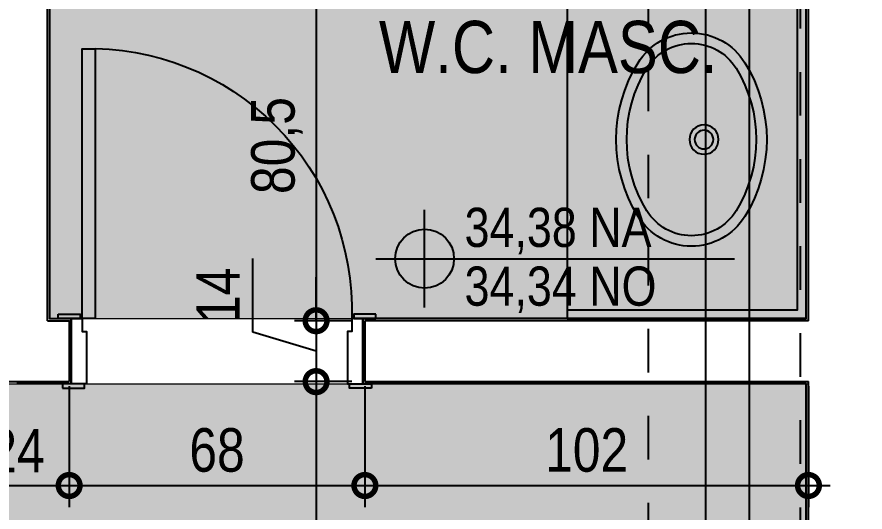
# Model space of a CAD drawing. Header units: metres. Extents: x -41 to 570, y -54 to 184.
# Drawn here: x 6.838 to 8.789, y -6.381 to -5.243 of the extents above; entities that cross this region are included whole.
import ezdxf
from ezdxf.enums import TextEntityAlignment as Align

# ---------------------------------------------------------------- set-up
doc = ezdxf.new("R2010")
doc.units = ezdxf.units.M
for name, pattern in [('DASHEDX2', [1.5, 1, -0.5]), ('PUC$0$DASHEDX2', [1.5, 1, -0.5]), ('PUC$0$HIDDEN2', [0.1875, 0.125, -0.0625])]:
    doc.linetypes.add(name, pattern=pattern)
for name, color, linetype in [('1', 232, 'DASHEDX2'), ('ARQ-DIM', 2, 'Continuous'), ('ARQ-PRJ', 7, 'DASHEDX2'), ('ARQ-SIM', 1, 'Continuous'), ('ARQ-TXT', 2, 'Continuous'), ('PUC$0$ARQ-ALV ACAB', 4, 'Continuous'), ('PUC$0$ARQ-ALV OSSO', 5, 'Continuous'), ('PUC$0$ARQ-CAX @ 1', 1, 'Continuous'), ('PUC$0$ARQ-HID', 7, 'Continuous'), ('PUC$0$ARQ-PRJ', 7, 'PUC$0$DASHEDX2')]:
    doc.layers.add(name, color=color, linetype=linetype)
doc.layers.add('PUC$0$ARQ-FORRO', color=9, linetype='Continuous', lineweight=5)
doc.styles.add('Adesa', font='ARIALN.TTF')
doc.dimstyles.new('ADESA 1-0050', dxfattribs={"dimtxt": 0.1, "dimasz": 0.1, "dimexe": 0.05, "dimexo": 0.05, "dimgap": 0.03, "dimtad": 1, "dimdec": 1, "dimlfac": 100, "dimzin": 12, "dimtxsty": 'Adesa', "dimblk": 'DOTSMALL', "dimcen": 1, "dimdle": 0.05, "dimclrd": 1, "dimclre": 1, "dimclrt": 256, "dimazin": 3, "dimtm": 1e-09, "dimtfac": 1, "dimtdec": 1, "dimtmove": 1, "dimatfit": 0, "dimldrblk": 'DOTSMALL', "dimfxl": 0.8, "dimtvp": 2, "dimtolj": 1, "dimtzin": 0, "dimarcsym": 0})

# ---------------------------------------------------------------- blocks, each defined once
blk = doc.blocks.new('*U3389')
blk.add_lwpolyline([(0.3999999999068677, -0.5499999979510904), (-0.3999999999650755, -0.5499999979510904), (-0.3999999999650754, 1e-16), (0.3999999999650754, -1e-16)], close=True)
at = {"ltscale": 0.005}
for radius in [0.0336274509803754, 0.0216176470588127]:
    blk.add_circle((0.0112500483519397, -0.235098016448319), radius, dxfattribs=at)
at = {"linetype": 'PUC$0$HIDDEN2', "ltscale": 100}
for centre, radius, start, end in [((0.0112500483519397, -0.4272548789158465), 0.3362745098037532, 58.33175672771126, 121.6682432722887), ((-0.0896323039778509, -0.2637097453698516), 0.1441176470587512, 121.6682432722887, 180), ((0.1121324016130529, -0.2637097453698516), 0.1441176470587515, 0, 58.33175672771126), ((-0.0896323039778509, -0.2641333462670445), 0.1441176470587515, 180, 238.3317567277114), ((0.0112500483519398, -0.1005882127210498), 0.3362745098037537, 238.3317567277114, 301.6682432722889)]:
    blk.add_arc(centre, radius, start, end, dxfattribs=at)
at = {"ltscale": 0.005}
for centre, radius, start, end in [((0.0112500483519397, -0.4272548789158465), 0.312254901960628, 58.33175672771126, 121.6682432722887), ((-0.0896323039778509, -0.2637097453698516), 0.1200980392156265, 121.6682432722887, 180)]:
    blk.add_arc(centre, radius, start, end, dxfattribs=at)
at = {"linetype": 'Continuous'}
for centre, radius, start, end in [((0.1121324016130529, -0.2637097453698516), 0.1200980392156262, 0, 58.33175672771126), ((0.1121324016130529, -0.2641333462670445), 0.1200980392156261, 301.6682432722889, 0), ((0.0112500483519398, -0.1005882127210498), 0.3122549019606285, 238.3317567277114, 301.6682432722889)]:
    blk.add_arc(centre, radius, start, end, dxfattribs=at)
for centre, radius, start, end in [((-0.0896323039778509, -0.2641333462670445), 0.1200980392156262, 180, 238.3317567277114), ((0.1121324016130529, -0.2641333462670445), 0.1441176470587514, 301.6682432722889, 0)]:
    blk.add_arc(centre, radius, start, end)
blk = doc.blocks.new('*U3385')
for points in [[(-0.04499999999984539, 0.009999940819202635), (0.004999999999881766, 0.009999940819202635), (0.004999999999881766, -5.918121459558279e-08), (-0.04499999999984539, -5.918121459558279e-08)], [(0.6649999999987084, 0.00999994075062105), (0.6149999999989813, 0.00999994075062105), (0.6149999999989813, -5.924982460214778e-08), (0.6649999999987084, -5.924982460214778e-08)], [(-0.05500000000006366, -0.1599999999634463), (-0.005000000000336513, -0.1599999999634463), (-0.005000000000336513, -0.1499999999630006), (-0.05500000000006366, -0.1499999999630006)], [(0, -0.1499999999630859), (5.51091059616504e-17, -0.7699999999633984), (0.03000000000020014, -0.7699999999633984), (0.03000000000020009, -0.1499999999630859)], [(0.6749999999981309, -0.1599999999637873), (0.6249999999984037, -0.1599999999637873), (0.6249999999984037, -0.1499999999633417), (0.6749999999981309, -0.1499999999633417)]]:
    blk.add_lwpolyline(points, close=True)
for points in [[(-0.03999999999973625, -0.1499999999628585), (-3.410605131648481e-13, -0.1499999999630859), (-3.410605131648481e-13, -0.1199999999628858), (0.009999999999877218, -0.1199999999628858), (0.009999999999877218, -5.922683143921859e-08), (-0.02500000000077307, -5.922660406554314e-08), (-0.02499999999952252, -0.1499999999628585)], [(0.6599999999991677, -0.1499999999630859), (0.6199999999999999, -0.1499999999633133), (0.6199999999999999, -0.1199999999631132), (0.6099999999997816, -0.1199999999631132), (0.6099999999989858, -5.926380808318754e-08), (0.6450000000000908, -5.92635807095121e-08), (0.6449999999995224, -0.1499999999630859)]]:
    blk.add_lwpolyline(points)
at = {"layer": 'PUC$0$ARQ-PRJ'}
blk.add_arc((0.01788461538474561, -0.1678846153482015), 0.6023809391554809, 268.2986453946612, 1.701354605348371, dxfattribs=at)
blk = doc.blocks.new('PUC$0$forro area comum')
at = {"layer": 'PUC$0$ARQ-FORRO'}
h = blk.add_hatch(color=256, dxfattribs=at)
h.dxf.hatch_style = 1
h.paths.add_polyline_path([(-8.657535110478975, 6.086214867305719), (-8.653364854604582, 8.424875291478408), (-7.173419599405904, 8.424876179560615), (-7.173404592491607, 7.536210234706075), (-5.015035370437771, 7.536210234706116), (-5.019204486904091, 6.08621486730572)])
h = blk.add_hatch(color=256, dxfattribs=at)
h.dxf.hatch_style = 1
h.paths.add_polyline_path([(-6.913414188683245, 5.936214655339559), (-8.65343001441748, 5.936214655339559), (-8.653385624429523, 4.104864600000012), (-6.913369798695287, 4.104864600000012)])
for points, elevation in [([(-8.657535110478975, 6.086214867305719), (-8.653364854604582, 8.424875291478408), (-7.173419599405904, 8.424876179560615), (-7.173404592491607, 7.536210234706075), (-5.015035370437771, 7.536210234706116), (-5.019204486904091, 6.08621486730572)], -4.318356323483619e-06), ([(-6.913414188683245, 5.936214655339559), (-8.65343001441748, 5.936214655339559), (-8.653385624429523, 4.104864600000012), (-6.913369798695287, 4.104864600000012)], -4.31835632350037e-06)]:
    blk.add_lwpolyline(points, close=True, dxfattribs=dict(at, elevation=elevation))
blk = doc.blocks.new('PUC')
at = {"layer": 'PUC$0$ARQ-ALV ACAB'}
for p, q in [((-7.633369798694646, 5.936214655339567, -4.318356323500499e-06), (-7.63336979869464, 6.086214655339153, -4.318356323500499e-06)), ((-8.653385624429548, 5.936214655339515, -4.318356323483731e-06), (-7.633369798694646, 5.936214655339567, -4.318356323500499e-06))]:
    blk.add_line(p, q, dxfattribs=at)
for points, elevation in [([(-10.00505779039661, 8.594875465962117), (-8.118404580456737, 8.594875035226424), (-8.11840460624543, 8.424875035226446), (-8.653365994011834, 8.424875291478953), (-8.653321604023876, 6.086214655339719), (-7.63336979869464, 6.086214655339153)], -4.318356323483619e-06), ([(-8.653385624429548, 5.936214655339515), (-8.653385624429523, 4.104864600000014), (-6.913369798695287, 4.104864600000009), (-6.913369798695287, 5.936214655339676), (-6.963369798695283, 5.936214655339676), (-6.96336979869529, 6.086214655339262), (-6.838369798691533, 6.08621486730572)], -4.31835632350037e-06)]:
    blk.add_lwpolyline(points, dxfattribs=dict(at, elevation=elevation))
at = {"layer": 'PUC$0$ARQ-ALV OSSO'}
for p, q in [((-7.63836979869464, 6.081214655339168, -4.318356323500499e-06), (-8.65838562442955, 6.081214655339721, -4.318356323483731e-06)), ((-7.638369798694646, 5.941214655339567, -4.318356323500499e-06), (-7.63836979869464, 6.081214655339168, -4.318356323500499e-06)), ((-8.658385624429549, 5.941214655339515, -4.318356323483731e-06), (-7.638369798694646, 5.941214655339567, -4.318356323500499e-06))]:
    blk.add_line(p, q, dxfattribs=at)
for points, elevation in [([(-8.658365994011834, 8.42987516358391), (-8.658321604023877, 6.081214655339721)], -4.318356323483674e-06), ([(-6.768369798687748, 4.099864600000009), (-6.768369798687748, 5.941214655339675), (-6.718369798687752, 5.941214655339676), (-6.718369798687745, 6.081214655339277), (-6.958369798695291, 6.081215079272163)], -4.31835632350037e-06), ([(-8.658321604023877, 5.941214655339515), (-8.658321604023877, 4.099864600000004)], -4.318356323483674e-06), ([(-6.908369798687748, 5.941215079311762), (-6.908321604023876, 4.099864600000009)], -4.31835632350037e-06)]:
    blk.add_lwpolyline(points, dxfattribs=dict(at, elevation=elevation))
at = {"layer": 'PUC$0$ARQ-ALV OSSO', "extrusion": (8.653128486188491e-07, 4.320886314667705e-06, 0.9999999999902908), "elevation": 1.154325940518879e-05}
blk.add_lwpolyline([(-6.908369798678148, 5.941215079317207), (-6.95836979868514, 5.941215079280762), (-6.958369798685148, 6.081215079279056)], dxfattribs=at)
at = {"layer": 'PUC$0$ARQ-HID', "elevation": -4.31835632350037e-06}
blk.add_lwpolyline([(-8.10338562648589, 5.916214655341162), (-8.633385624429549, 5.916214655339576), (-8.633385624337572, 5.136214655412024)], dxfattribs=at)
at = {"layer": 'PUC$0$ARQ-CAX @ 1', "xscale": -1}
blk.add_blockref('*U3385', (-6.988369798694806, 6.086214655302535, -4.318356323500418e-06), dxfattribs=at)
at = {"layer": 'PUC$0$ARQ-FORRO'}
blk.add_blockref('PUC$0$forro area comum', (0, 0), dxfattribs=at)
at = {"layer": 'PUC$0$ARQ-HID', "extrusion": (-4.320886314649643e-06, 8.65312848600822e-07, 0.9999999999902907), "xscale": -1, "rotation": 90.0000000001713}
blk.add_blockref('*U3389', (-8.653385625997243, 5.536214655344022, 3.583213455267137e-05), dxfattribs=at)
blk = doc.blocks.new('_DotSmall')
at = {"color": 0, "linetype": 'ByBlock', "const_width": 0.5}
blk.add_lwpolyline([(-0.0625, 0, 1), (0.0625, 0, 1)], format="xyb", close=True, dxfattribs=at)
blk = doc.blocks.new('*D1630')
at = {"layer": 'ARQ-DIM', "color": 1, "lineweight": -2, "transparency": 16777216}
for p, q in [((6.718414188675702, -6.091210234705666), (6.718414188675702, -6.369856785530676)), ((6.958414188683247, -6.091210234685771), (6.958414188683247, -6.369856785530676)), ((6.668414188675702, -6.319856785530677), (7.008414188683247, -6.319856785530677))]:
    blk.add_line(p, q, dxfattribs=at)
at = {"layer": 'Defpoints', "color": 0, "transparency": 16777216}
for p in [(6.718414188675702, -6.041210234705666, -4.31835632350037e-06), (6.958414188683247, -6.041210234685772, -8.711810983369608e-06), (6.958414188683247, -6.319856785530677)]:
    blk.add_point(p, dxfattribs=at)
at = {"layer": 'ARQ-DIM', "color": 1, "lineweight": -2, "transparency": 16777216, "xscale": 0.1, "yscale": 0.1, "zscale": 0.1, "rotation": 180}
blk.add_blockref('_DotSmall', (6.718414188675702, -6.319856785530677), dxfattribs=at)
at = {"layer": 'ARQ-DIM', "color": 1, "lineweight": -2, "transparency": 16777216, "xscale": 0.1, "yscale": 0.1, "zscale": 0.1}
blk.add_blockref('_DotSmall', (6.958414188683247, -6.319856785530677), dxfattribs=at)
at = {"layer": 'ARQ-DIM', "transparency": 16777216, "insert": (6.838414188679474, -6.239652147058644), "char_height": 0.1, "attachment_point": 5, "style": 'Adesa'}
blk.add_mtext('\\A1;24', dxfattribs=at)
blk = doc.blocks.new('*D1631')
at = {"layer": 'ARQ-DIM', "color": 1, "lineweight": -2, "transparency": 16777216}
for p, q in [((6.958414188683247, -6.091210234685771), (6.958414188683247, -6.369856785530676)), ((7.638414188682597, -6.091210234705517), (7.638414188682597, -6.369856785530676)), ((6.908414188683247, -6.319856785530677), (7.688414188682597, -6.319856785530677))]:
    blk.add_line(p, q, dxfattribs=at)
at = {"layer": 'Defpoints', "color": 0, "transparency": 16777216}
for p in [(6.958414188683247, -6.041210234685772, -8.711810983369608e-06), (7.638414188682597, -6.041210234705518, -4.318356323500499e-06), (7.638414188682597, -6.319856785530677)]:
    blk.add_point(p, dxfattribs=at)
at = {"layer": 'ARQ-DIM', "color": 1, "lineweight": -2, "transparency": 16777216, "xscale": 0.1, "yscale": 0.1, "zscale": 0.1, "rotation": 180}
blk.add_blockref('_DotSmall', (6.958414188683247, -6.319856785530677), dxfattribs=at)
at = {"layer": 'ARQ-DIM', "color": 1, "lineweight": -2, "transparency": 16777216, "xscale": 0.1, "yscale": 0.1, "zscale": 0.1}
blk.add_blockref('_DotSmall', (7.638414188682597, -6.319856785530677), dxfattribs=at)
at = {"layer": 'ARQ-DIM', "transparency": 16777216, "insert": (7.298414188682922, -6.238799486758507), "char_height": 0.1, "attachment_point": 5, "style": 'Adesa'}
blk.add_mtext('\\A1;68', dxfattribs=at)
blk = doc.blocks.new('*D1632')
at = {"layer": 'ARQ-DIM', "color": 1, "lineweight": -2, "transparency": 16777216}
for p, q in [((7.638414188682597, -6.091210234705517), (7.638414188682597, -6.369856785530676)), ((8.658430014417508, -6.09121023470611), (8.658430014417508, -6.369856785530676)), ((7.588414188682597, -6.319856785530677), (8.708430014417509, -6.319856785530677))]:
    blk.add_line(p, q, dxfattribs=at)
at = {"layer": 'Defpoints', "color": 0, "transparency": 16777216}
for p in [(7.638414188682597, -6.041210234705518, -4.318356323500499e-06), (8.658430014417508, -6.04121023470611, -4.318356323483731e-06), (8.658430014417508, -6.319856785530677)]:
    blk.add_point(p, dxfattribs=at)
at = {"layer": 'ARQ-DIM', "color": 1, "lineweight": -2, "transparency": 16777216, "xscale": 0.1, "yscale": 0.1, "zscale": 0.1, "rotation": 180}
blk.add_blockref('_DotSmall', (7.638414188682597, -6.319856785530677), dxfattribs=at)
at = {"layer": 'ARQ-DIM', "color": 1, "lineweight": -2, "transparency": 16777216, "xscale": 0.1, "yscale": 0.1, "zscale": 0.1}
blk.add_blockref('_DotSmall', (8.658430014417508, -6.319856785530677), dxfattribs=at)
at = {"layer": 'ARQ-DIM', "transparency": 16777216, "insert": (8.148422101550052, -6.238799486758507), "char_height": 0.1, "attachment_point": 5, "style": 'Adesa'}
blk.add_mtext('\\A1;102', dxfattribs=at)
blk = doc.blocks.new('*D1635')
at = {"layer": 'ARQ-DIM', "color": 1, "lineweight": -2, "transparency": 16777216}
for p, q in [((7.526271620625424, -5.086181528158177), (7.526271620625424, -5.991214655339581)), ((7.578398565022876, -5.136181528158177), (7.476271620625424, -5.136181528158177)), ((7.608414188682555, -5.941214655339581), (7.476271620625424, -5.941214655339581))]:
    blk.add_line(p, q, dxfattribs=at)
at = {"layer": 'Defpoints', "color": 0, "transparency": 16777216}
for p in [(7.628398565022876, -5.136181528158177, -4.496717359943581e-06), (7.526271620625424, -5.941214655339581), (7.658414188682555, -5.941214655339581, -4.318356323500168e-06)]:
    blk.add_point(p, dxfattribs=at)
at = {"layer": 'ARQ-DIM', "color": 1, "lineweight": -2, "transparency": 16777216, "xscale": 0.1, "yscale": 0.1, "zscale": 0.1}
for p, rotation in [((7.526271620625424, -5.136181528158177), 90), ((7.526271620625424, -5.941214655339581), 270)]:
    blk.add_blockref('_DotSmall', p, dxfattribs=dict(at, rotation=rotation))
at = {"layer": 'ARQ-DIM', "transparency": 16777216, "insert": (7.436176122671807, -5.538698091748882), "char_height": 0.1, "attachment_point": 5, "rotation": 90, "style": 'Adesa'}
blk.add_mtext('\\A1;80,5', dxfattribs=at)
blk = doc.blocks.new('*D1636')
at = {"layer": 'ARQ-DIM', "color": 1, "lineweight": -2, "transparency": 16777216}
for p, q in [((7.381066982147916, -5.967653263797772), (7.381066982147916, -5.798171681260255)), ((7.52627162061995, -5.941214655339581), (7.52627162061995, -5.841214655339582)), ((7.608414188682555, -5.941214655339581), (7.47627162061995, -5.941214655339581)), ((7.52627162061995, -5.941214655339581), (7.52627162061995, -6.081214655339184)), ((7.52627162061995, -5.941214655339581), (7.52627162061995, -6.081214655339184)), ((7.52627162061995, -6.011214655339383), (7.381066982147916, -5.967653263797772)), ((7.608414188682548, -6.081214655339184), (7.476271620619951, -6.081214655339184)), ((7.52627162061995, -6.081214655339184), (7.52627162061995, -6.181214655339184))]:
    blk.add_line(p, q, dxfattribs=at)
at = {"layer": 'Defpoints', "color": 0, "transparency": 16777216}
for p in [(7.658414188682555, -5.941214655339581, -4.318356323500168e-06), (7.52627162061995, -6.081214655339184), (7.658414188682548, -6.081214655339184, -4.318356323500168e-06)]:
    blk.add_point(p, dxfattribs=at)
at = {"layer": 'ARQ-DIM', "color": 1, "lineweight": -2, "transparency": 16777216, "xscale": 0.1, "yscale": 0.1, "zscale": 0.1}
for p, rotation in [((7.52627162061995, -5.941214655339581), 270), ((7.52627162061995, -6.081214655339184), 90)]:
    blk.add_blockref('_DotSmall', p, dxfattribs=dict(at, rotation=rotation))
at = {"layer": 'ARQ-DIM', "transparency": 16777216, "insert": (7.300862343675881, -5.882912472529015), "char_height": 0.1, "attachment_point": 5, "rotation": 90, "style": 'Adesa'}
blk.add_mtext('\\A1;14', dxfattribs=at)
blk = doc.blocks.new('*D1637')
at = {"layer": 'ARQ-DIM', "color": 1, "lineweight": -2, "transparency": 16777216}
for p, q in [((7.52627162061999, -6.031214655339184), (7.52627162061999, -8.47987503634775)), ((7.608414188682548, -6.081214655339184), (7.47627162061999, -6.081214655339184)), ((7.737338136242075, -8.429875036347749), (7.47627162061999, -8.429875036347749))]:
    blk.add_line(p, q, dxfattribs=at)
at = {"layer": 'Defpoints', "color": 0, "transparency": 16777216}
for p in [(7.658414188682548, -6.081214655339184, -4.318356323500168e-06), (7.52627162061999, -8.429875036347749), (7.787338136242075, -8.429875036347749, 4.318356323483619e-06)]:
    blk.add_point(p, dxfattribs=at)
at = {"layer": 'ARQ-DIM', "color": 1, "lineweight": -2, "transparency": 16777216, "xscale": 0.1, "yscale": 0.1, "zscale": 0.1}
for p, rotation in [((7.52627162061999, -6.081214655339184), 90), ((7.52627162061999, -8.429875036347749), 270)]:
    blk.add_blockref('_DotSmall', p, dxfattribs=dict(at, rotation=rotation))
at = {"layer": 'ARQ-DIM', "transparency": 16777216, "insert": (7.445214321847816, -7.255544845843468), "char_height": 0.1, "attachment_point": 5, "rotation": 90, "style": 'Adesa'}
blk.add_mtext('\\A1;235', dxfattribs=at)
blk = doc.blocks.new('NipAcOs')
at = {"layer": 'ARQ-SIM'}
h = blk.add_hatch(color=256, dxfattribs=at)
h.dxf.hatch_style = 1
h.paths.add_polyline_path([(0, 0.1499999999999773, 0.4142135623730951), (-0.1499999999999773, 0), (0, 0)])
h.paths.add_polyline_path([(0.1499999999999773, 0), (0, 0), (0, -0.1499999999999773, 0.4142135623730951)])
for p, q in [((0, -0.25), (0, 0.25)), ((-0.25, 0), (0.1499999999999773, 0)), ((0.1499999999999773, 0), (1.583441196697537, 0))]:
    blk.add_line(p, q, dxfattribs=at)
blk.add_circle((0, 0), 0.15, dxfattribs=at)
at = {"style": 'Adesa'}
for p in [(0.2040091630106531, 0.0600000000000023), (0.2040091630106531, -0.2400000000000091)]:
    blk.add_attdef('000,00', p, '', height=0.2, dxfattribs=at)
blk = doc.blocks.new('A$C1e78c560')
at = {"layer": 'ARQ-PRJ', "ltscale": 50}
for p, q in [((-0.2358181805575441, -0.1334560760715249, 2.159178171306956e-06), (-0.2358206360477197, 3.831592081176495, 4.318356323483619e-06)), ((-0.1358225470085017, -0.1334560141458496, 2.159178245672773e-06), (-0.135822320718944, 3.831592081176041, 4.318356323483619e-06))]:
    blk.add_line(p, q, dxfattribs=at)
blk = doc.blocks.new('est-lo-08-6sa-r00')
at = {"layer": '1'}
for p, q in [((1069.656274, -319.670731), (980.6824690000001, -106.4908719999999)), ((948.3827900000001, -119.971627), (1044.453442, -350.1554159999999))]:
    blk.add_line(p, q, dxfattribs=at)

msp = doc.modelspace()

# ---------------------------------------------------------------- block references
at = {"rotation": 180}
msp.add_blockref('PUC', (0, 0), dxfattribs=at)
at = {"linetype": 'Continuous', "xscale": 0.01, "yscale": 0.01, "zscale": 0.01, "rotation": 337.346050855639}
msp.add_blockref('est-lo-08-6sa-r00', (0, 0), dxfattribs=at)
at = {"layer": 'ARQ-DIM'}
msp.add_blockref('A$C1e78c560', (8.65836696321063, -8.409894302609342, -4.318356323483619e-06), dxfattribs=at)
at = {"layer": 'ARQ-SIM'}
ref = msp.add_blockref('NipAcOs', (7.775869424481409, -5.798666958032821, -4.318356323500418e-06), dxfattribs=dict(at, xscale=0.45, yscale=0.45, zscale=0.45))
ref.add_attrib('000,00', '34,34 NO', (7.867673547836769, -5.906666958032825, -4.318356323500418e-06), dxfattribs={"layer": '0', "color": 2, "height": 0.09, "style": 'Adesa'})
ref.add_attrib('000,00', '34,38 NA', (7.867673547836769, -5.771666958032834, -4.318356323500418e-06), dxfattribs={"layer": '0', "color": 2, "height": 0.09, "style": 'Adesa'})

# ---------------------------------------------------------------- texts
at = {"layer": 'ARQ-TXT', "style": 'Adesa'}
msp.add_text('W.C. MASC.', height=0.12, dxfattribs=at).set_placement((8.06008545484076, -5.31212385519268, -4.318356323502826e-06), align=Align.MIDDLE)

# ---------------------------------------------------------------- dimensions: what is measured, and where the dimension line sits
at = {"layer": 'ARQ-DIM'}
for base, p1, p2, picture, middle in [((7.526271620625424, -5.941214655339581), (7.628398565022873, -5.136181528158176, -4.496717359943581e-06), (7.658414188682551, -5.941214655339579, -4.318356323500168e-06), '*D1635', (7.436176122671807, -5.538698091748882)), ((7.52627162061995, -6.081214655339184), (7.658414188682551, -5.941214655339579, -4.318356323500168e-06), (7.658414188682545, -6.08121465533918, -4.318356323500168e-06), '*D1636', (7.300862343675881, -5.937653263797774))]:
    dim = msp.add_linear_dim(base=base, p1=p1, p2=p2, angle=89.99999999999999, dimstyle='ADESA 1-0050', dxfattribs=at)
    dim.commit()
    dim.dimension.update_dxf_attribs({"geometry": picture, "text_midpoint": middle})
for base, p1, p2, picture, middle in [((6.958414188683247, -6.319856785530677), (6.718414188675702, -6.041210234705666, -4.31835632350037e-06), (6.958414188683247, -6.041210234685772, -8.711810983369608e-06), '*D1630', (6.838414188679474, -6.239652147058644)), ((7.638414188682597, -6.319856785530677), (6.958414188683247, -6.041210234685772, -8.711810983369608e-06), (7.638414188682597, -6.041210234705518, -4.318356323500499e-06), '*D1631', (7.298414188682922, -6.238799486758507)), ((8.658430014417508, -6.319856785530677), (7.638414188682597, -6.041210234705518, -4.318356323500499e-06), (8.658430014417508, -6.04121023470611, -4.318356323483731e-06), '*D1632', (8.148422101550052, -6.238799486758507))]:
    dim = msp.add_linear_dim(base=base, p1=p1, p2=p2, dimstyle='ADESA 1-0050', dxfattribs=at)
    dim.commit()
    dim.dimension.update_dxf_attribs({"geometry": picture, "text_midpoint": middle})
dim = msp.add_linear_dim(base=(7.52627162061999, -8.429875036347749), p1=(7.658414188682545, -6.08121465533918, -4.318356323500168e-06), p2=(7.787338136242071, -8.429875036347745, 4.318356323483619e-06), angle=89.99999999999999, dimstyle='ADESA 1-0050', override={"dimdec": 0}, dxfattribs=at)
dim.commit()
dim.dimension.update_dxf_attribs({"geometry": '*D1637', "text_midpoint": (7.445214321847816, -7.255544845843468)})

doc.saveas('drawing.dxf')
